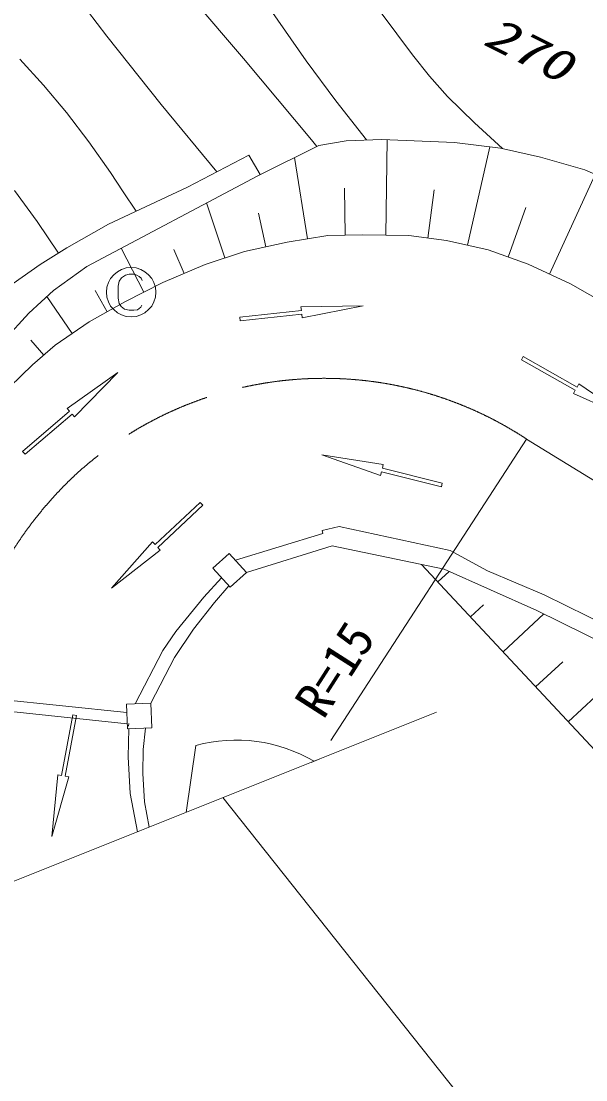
# Model space of a CAD drawing. Units: millimetres, scale not verified. Extents: x 40000 to 680000, y 20000 to 380000.
# Drawn here: x 386187 to 409022, y 294872 to 337715 of the extents above; entities that cross this region are included whole.
import ezdxf
from ezdxf.enums import TextEntityAlignment as Align

# ---------------------------------------------------------------- set-up
doc = ezdxf.new("R2010")
doc.units = ezdxf.units.MM
doc.header["$LTSCALE"] = 1000
doc.linetypes.add('CHAIN', pattern=[18.5, 12, -1.5, 3.5, -1.5])
for name, color, linetype, lineweight in [('M-BGD', 7, 'Continuous', 13), ('M-BMK', 2, 'CHAIN', 13), ('M-STR-HTXT', 7, 'Continuous', 13)]:
    doc.layers.add(name, color=color, linetype=linetype, lineweight=lineweight)
doc.styles.add('ＭＳ ゴシック', font='')
doc.styles.add('ＭＳ 明朝', font='')
doc.styles.get('ＭＳ ゴシック').set_extended_font_data('MS Gothic')
doc.styles.get('ＭＳ 明朝').set_extended_font_data('MS Mincho')

msp = doc.modelspace()

# ---------------------------------------------------------------- linework, layer by layer
at = {"layer": 'M-BGD'}
for p, q in [((392374, 339478), (395176, 336210)), ((389648, 337106), (388411, 338741)), ((397710, 336111), (396263, 338197)), ((402009, 336353), (400749, 338048)), ((391853, 334339), (389648, 337106)), ((402699, 335487), (402009, 336353)), ((386129, 336172), (387092, 335119)), ((395176, 336210), (397924, 332913)), ((398910, 334491), (397710, 336111)), ((403427, 334668), (402699, 335487)), ((387092, 335119), (388017, 334019)), ((404514, 333595), (403427, 334668)), ((394098, 331619), (391853, 334339)), ((400158, 332907), (398910, 334491)), ((388017, 334019), (388928, 332829)), ((405646, 332561), (404514, 333595)), ((397924, 332913), (398031, 332782)), ((399326, 332875), (400771, 332930)), ((400771, 332930), (403716, 332811)), ((400932, 329050), (400987, 332922)), ((388928, 332829), (389796, 331595)), ((395754, 331459), (398230, 332685)), ((398031, 332782), (398145, 332643)), ((398230, 332685), (399326, 332875)), ((403716, 332811), (405567, 332579)), ((404231, 328647), (405137, 332633)), ((405567, 332579), (407185, 332214)), ((395394, 332298), (392911, 330997)), ((395851, 331507), (395394, 332298)), ((397766, 328908), (397234, 332192)), ((407185, 332214), (408986, 331699)), ((408986, 331699), (410373, 331084)), ((388836, 327781), (395754, 331459)), ((389796, 331595), (390315, 330815)), ((407548, 327483), (409399, 331515)), ((386829, 329612), (385912, 330857)), ((392911, 330997), (389722, 329502)), ((390315, 330815), (390831, 330022)), ((399291, 329052), (399259, 330955)), ((402629, 328938), (402883, 330886)), ((394422, 328132), (393683, 330358)), ((396083, 328586), (395784, 329951)), ((405879, 328167), (406597, 330172)), ((387699, 328329), (386829, 329612)), ((389722, 329502), (388033, 328538)), ((396949, 328775), (398583, 329040)), ((398583, 329040), (399999, 329063)), ((399999, 329063), (401866, 329037)), ((401866, 329037), (403392, 328838)), ((395216, 328396), (396949, 328775)), ((403392, 328838), (405071, 328457)), ((388033, 328538), (386955, 327866)), ((391146, 326747), (390236, 328525)), ((392773, 327505), (392363, 328472)), ((393628, 327869), (395216, 328396)), ((405071, 328457), (406687, 327878)), ((386955, 327866), (385501, 326836)), ((387491, 326820), (388836, 327781)), ((391918, 327142), (393628, 327869)), ((406687, 327878), (408409, 327087)), ((390374, 326352), (391918, 327142)), ((408409, 327087), (411147, 325511)), ((386496, 325901), (387491, 326820)), ((388254, 325077), (387222, 326572)), ((389658, 325952), (389176, 326816)), ((388942, 325552), (390374, 326352)), ((397503, 326152), (400013, 326193)), ((397519, 326002), (397503, 326152)), ((400013, 326193), (397551, 325704)), ((385517, 324815), (386496, 325901)), ((395033, 325737), (397519, 326002)), ((395049, 325588), (395033, 325737)), ((397535, 325853), (395049, 325588)), ((397551, 325704), (397535, 325853)), ((387565, 324602), (388942, 325552)), ((387101, 324205), (386582, 324812)), ((386638, 323808), (387565, 324602)), ((406418, 324009), (406492, 324140)), ((408594, 322779), (406418, 324009)), ((406492, 324140), (408668, 322910)), ((384818, 322039), (386638, 323808)), ((388048, 322045), (390094, 323499)), ((390094, 323499), (388340, 321703)), ((408668, 322910), (408742, 323040)), ((408742, 323040), (410807, 321614)), ((408520, 322648), (408594, 322779)), ((410807, 321614), (408520, 322648)), ((386245, 320306), (388145, 321931)), ((388243, 321817), (386343, 320192)), ((388145, 321931), (388048, 322045)), ((388340, 321703), (388243, 321817)), ((406625, 320803), (398708, 308603)), ((386343, 320192), (386245, 320306)), ((400719, 319332), (398350, 320161)), ((398350, 320161), (400829, 319768)), ((400829, 319768), (400793, 319623)), ((400793, 319623), (403217, 319012)), ((400756, 319478), (400719, 319332)), ((403180, 318867), (400756, 319478)), ((403217, 319012), (403180, 318867)), ((391606, 316530), (393428, 318242)), ((393530, 318133), (391708, 316421)), ((393428, 318242), (393530, 318133)), ((398360, 317101), (399049, 317269)), ((398360, 317101), (398393, 316988)), ((399049, 317269), (403539, 316297)), ((389835, 314763), (391503, 316639)), ((391503, 316639), (391606, 316530)), ((394851, 315896), (398393, 316988)), ((391811, 316311), (389835, 314763)), ((391708, 316421), (391811, 316311)), ((398768, 316476), (395298, 315406)), ((403299, 315536), (398768, 316476)), ((403539, 316297), (405042, 315466)), ((394596, 316176), (393937, 315574)), ((395298, 315406), (394596, 316176)), ((393937, 315574), (394639, 314804)), ((394639, 314804), (395298, 315406)), ((411612, 305818), (402375, 315727)), ((403035, 315020), (403495, 315448)), ((407047, 313867), (403299, 315536)), ((405042, 315466), (407344, 314501)), ((393580, 314404), (394287, 315190)), ((394580, 314868), (394002, 314192)), ((407344, 314501), (410570, 312906)), ((392437, 313020), (393580, 314404)), ((394002, 314192), (393162, 313113)), ((404354, 313604), (404885, 314099)), ((405674, 312188), (407326, 313729)), ((410267, 312275), (407047, 313867)), ((391919, 312250), (392437, 313020)), ((393162, 313113), (392393, 311969)), ((390798, 310093), (391919, 312250)), ((392393, 311969), (391431, 310117)), ((408313, 309357), (411051, 311909)), ((406993, 310773), (408087, 311792)), ((379440, 310896), (390462, 309731)), ((390479, 309275), (379426, 310439)), ((391431, 310117), (390449, 310080)), ((390449, 310080), (390487, 309075)), ((391469, 309112), (391431, 310117)), ((387819, 307187), (388281, 309644)), ((388428, 309616), (387966, 307159)), ((388281, 309644), (388428, 309616)), ((390487, 309075), (391469, 309112)), ((390516, 307941), (390534, 309076)), ((390538, 309287), (390526, 309184)), ((391221, 309103), (391121, 308245)), ((391121, 308245), (391105, 307267)), ((392863, 305697), (393256, 308403)), ((390601, 306453), (390516, 307941)), ((397909, 307717), (398260, 307861)), ((387431, 304716), (387672, 307214)), ((387672, 307214), (387819, 307187)), ((391105, 307267), (391170, 306128)), ((388114, 307131), (387431, 304716)), ((387966, 307159), (388114, 307131)), ((390890, 304907), (390601, 306453)), ((391170, 306128), (391363, 305096))]:
    msp.add_line(p, q, dxfattribs=at)
msp.add_lwpolyline([(391075, 327222), (391035, 327317), (390965, 327387), (390870, 327442), (390755, 327472), (390560, 327472), (390405, 327442), (390245, 327332), (390150, 327192), (390110, 326992), (390110, 326502), (390150, 326292), (390225, 326167), (390370, 326062), (390550, 326022), (390740, 326022), (390885, 326037), (390960, 326082), (391030, 326147), (391060, 326217)], dxfattribs=at)
msp.add_circle((390635, 326747), 1000, dxfattribs=at)
msp.add_arc((394886, 302413), 6208, 59.5737, 105.2227, dxfattribs=at)
at = {"layer": 'M-BMK'}
msp.add_line((406625, 320803), (458057, 289137), dxfattribs=at)
at = {"layer": 'M-BMK', "linetype": 'Continuous'}
msp.add_line((341896, 285330), (402986, 309750), dxfattribs=at)
at = {"layer": 'M-BMK'}
for centre, radius, start, end in [((398431, 308368), 14893, 56.6152, 132.4678), ((398971, 308039), 15501, 133.1221, 199.0353)]:
    msp.add_arc(centre, radius, start, end, dxfattribs=at)
at = {"layer": 'M-STR-HTXT'}
msp.add_line((411910, 284174), (394348, 306297), dxfattribs=at)

# ---------------------------------------------------------------- texts
at = {"layer": 'M-BGD', "style": 'ＭＳ 明朝', "oblique": 15, "width": 1.35}
msp.add_text('270', height=1320, rotation=333.4, dxfattribs=at).set_placement((404620, 336450), align=Align.BOTTOM_LEFT)
at = {"layer": 'M-BGD', "style": 'ＭＳ ゴシック'}
msp.add_text('R=15', height=1466, rotation=57.4, dxfattribs=at).set_placement((398780, 309172), align=Align.BOTTOM_LEFT)

doc.saveas('drawing.dxf')
